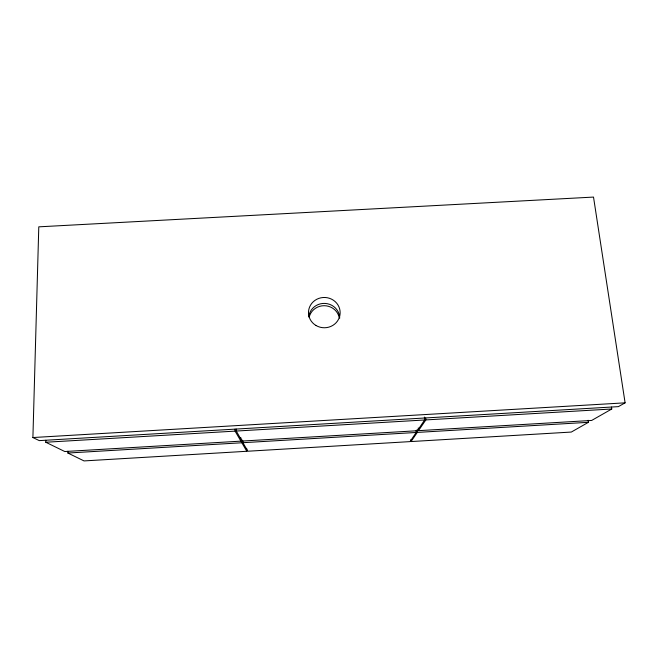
<?xml version="1.0" encoding="UTF-8"?>
<svg xmlns="http://www.w3.org/2000/svg" width="658" height="658" viewBox="0 0 658 658"><rect width="100%" height="100%" fill="white"/><g stroke="black" fill="none" stroke-linecap="round" stroke-linejoin="round"><path stroke-width="0.99" d="M246.701 448.378L246.808 451.281L84.035 460.921L67.873 453.033L67.906 451.215M240.779 437.488L240.91 441.14L64.788 451.528L45.772 442.242L45.813 440.268M32.9 437.545L38.789 226.837L593.516 197.079L625.1 402.836L618.38 406.636L39.283 440.621L32.9 437.545L625.1 402.836M416.053 430.677L416.21 432.47L410.024 441.617L247.827 451.224L242.942 442.702L242.876 440.893M424.394 417.073L424.657 419.985L417.394 430.727L242.012 441.074L236.263 431.048L236.197 429.098M588.129 420.273L588.417 422.313L571.308 432.059L411.036 441.551L417.295 432.413L417.057 429.723M611.479 407.072L611.767 408.996L591.674 420.446L418.488 430.661L425.833 419.919L425.66 417.978M45.772 442.242L235.079 431.122L240.91 441.14M236.263 431.048L424.657 419.985M425.833 419.919L611.767 408.996M67.873 453.033L241.856 442.768L246.808 451.281M242.942 442.702L416.21 432.47M417.295 432.413L588.417 422.313M418.241 427.947L418.488 430.661M410.872 439.626L411.036 441.551M241.725 439.149L241.856 442.768M235.013 429.164L235.079 431.122M308.841 316.342A15.496 14.854 1.1 0 1 325.159 303.428A15.496 14.854 1.1 0 1 339.701 318.201M309.137 317.362A15.364 14.739 1.1 0 1 324.139 305.699A15.364 14.739 1.1 0 1 339.183 317.362M316.062 325.529A15.833 15.15 1.1 0 0 340.145 313.019A15.833 15.15 1.1 0 0 316.745 299.3A15.833 15.15 1.1 0 0 316.062 325.529"/></g></svg>
